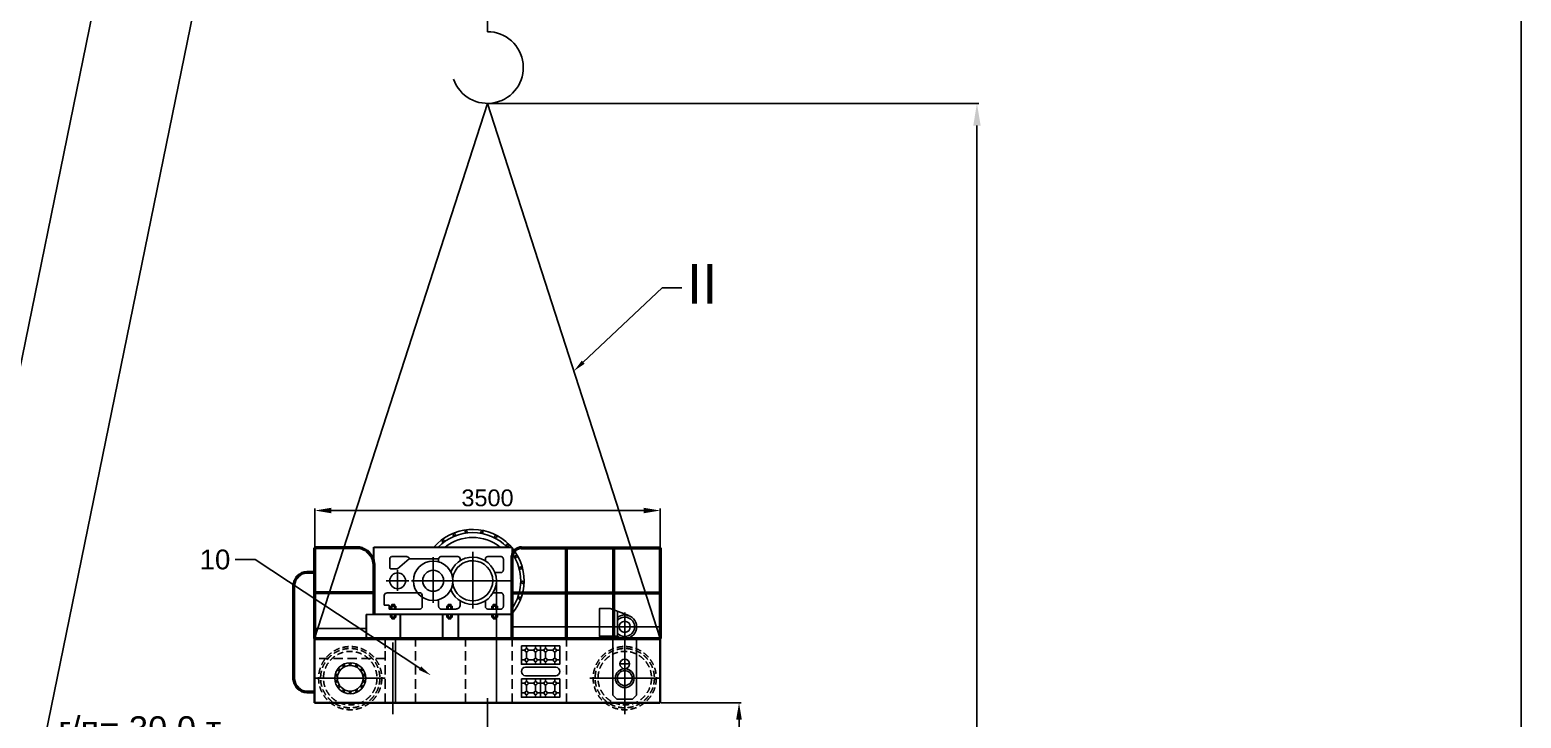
# Model space of a CAD drawing. Header units: millimetres. Extents: x 155577 to 993706, y -295114 to -113927.
# Drawn here: x 798394 to 813496, y -263860 to -256891 of the extents above; entities that cross this region are included whole.
import ezdxf
from ezdxf import colors
from ezdxf.entities.mleader import LeaderData, LeaderLine
from ezdxf.math import Vec2, Vec3

# ---------------------------------------------------------------- set-up
doc = ezdxf.new("R2010")
doc.units = ezdxf.units.MM
doc.linetypes.add('штриховая2', pattern=[9.525, 6.35, -3.175])
doc.layers.add('размер', color=84, linetype='Continuous', lineweight=18)
doc.styles.get("Standard").update_dxf_attribs({"font": 'arial.ttf'})
doc.dimstyles.new('ISO-25', dxfattribs={"dimtxt": 170, "dimasz": 170, "dimexe": 20, "dimexo": 10, "dimgap": 40, "dimtad": 1, "dimtxsty": 'Standard', "dimcen": 2.5, "dimadec": 0, "dimazin": 0, "dimtfac": 1, "dimtmove": 0, "dimatfit": 3, "dimfxl": 0, "dimarcsym": 0})

# ---------------------------------------------------------------- blocks, each defined once
blk = doc.blocks.new('*D58')
at = {"layer": 'Defpoints', "color": 0, "transparency": 16777216}
for p in [(804779, -261758), (801279, -263055), (804779, -263055)]:
    blk.add_point(p, dxfattribs=at)
at = {"layer": 'размер', "color": 0, "lineweight": -2, "transparency": 16777216}
for p, q in [((801279, -263045), (801279, -261738)), ((801449, -261758), (804609, -261758)), ((804779, -263045), (804779, -261738))]:
    blk.add_line(p, q, dxfattribs=at)
at = {"layer": 'размер', "color": 0, "transparency": 16777216}
for points in [[(801449, -261730), (801449, -261786), (801279, -261758)], [(804609, -261730), (804609, -261786), (804779, -261758)]]:
    blk.add_solid(points, dxfattribs=at)
at = {"layer": 'размер', "color": 0, "transparency": 16777216, "insert": (803029, -261631), "char_height": 170, "attachment_point": 5}
blk.add_mtext('3500', dxfattribs=at)
blk = doc.blocks.new('дв подъема')
at = {"lineweight": 30}
for p, q in [((122613, 19245), (124007, 19245)), ((122613, 18565), (122613, 19245)), ((124013, 19237), (124013, 18565)), ((122533, 18565), (122533, 18325)), ((124013, 18565), (122613, 18565)), ((122878, 18565), (122878, 18325)), ((123307, 18565), (123307, 18325)), ((123465, 18565), (123465, 18325)), ((124013, 18325), (124013, 18565)), ((122533, 18325), (124013, 18325))]:
    blk.add_line(p, q, dxfattribs=at)
for p, q in [((123613, 19197), (123613, 18625)), ((122773, 19128), (122773, 19036)), ((122949, 19149), (122793, 19149)), ((122853, 19027), (122970, 19128)), ((122970, 19128), (122970, 19136)), ((123268, 19128), (122970, 19128)), ((123213, 19144), (123213, 18682)), ((123268, 19128), (123268, 19097)), ((123462, 19151), (123292, 19151)), ((123485, 19108), (123485, 19128)), ((123742, 19108), (123742, 19128)), ((123765, 19151), (123900, 19151)), ((123924, 19128), (123924, 19011)), ((122968, 18905), (122737, 18905)), ((122781, 19027), (122853, 19027)), ((122853, 19012), (122853, 18803)), ((124013, 18905), (122992, 18905)), ((123900, 18987), (123839, 18987)), ((122718, 18657), (122718, 18755)), ((123079, 18783), (122748, 18783)), ((123103, 18643), (123103, 18759)), ((123900, 18783), (123820, 18783)), ((123924, 18643), (123924, 18759)), ((122767, 18657), (122718, 18657)), ((122767, 18619), (122767, 18657)), ((122767, 18619), (123079, 18619)), ((123268, 18643), (123268, 18712)), ((123447, 18619), (123292, 18619)), ((123487, 18662), (123487, 18701)), ((123742, 18643), (123742, 18702)), ((123765, 18619), (123900, 18619)), ((122613, 18565), (122533, 18565))]:
    blk.add_line(p, q)
for points in [[(122836, 18647), (122781, 18647), (122781, 18619), (122836, 18619)], [(123406, 18647), (123351, 18647), (123351, 18619), (123406, 18619)], [(123863, 18647), (123808, 18647), (123808, 18619), (123863, 18619)], [(122836, 18565), (122781, 18565), (122781, 18537), (122836, 18537)], [(123406, 18565), (123351, 18565), (123351, 18537), (123406, 18537)], [(123863, 18565), (123808, 18565), (123808, 18537), (123863, 18537)]]:
    blk.add_lwpolyline(points, close=True)
for points in [[(122822, 18619), (122822, 18665), (122795, 18665), (122795, 18619)], [(123392, 18619), (123392, 18665), (123365, 18665), (123365, 18619)], [(123849, 18619), (123849, 18665), (123822, 18665), (123822, 18619)], [(122795, 18565), (122795, 18520), (122822, 18520), (122822, 18565)], [(123365, 18565), (123365, 18520), (123392, 18520), (123392, 18565)], [(123822, 18565), (123822, 18520), (123849, 18520), (123849, 18565)]]:
    blk.add_lwpolyline(points)
for centre, radius in [((123427, 19369), 10.5), ((123546, 19404), 10.5), ((123707, 19399), 10.5), ((123846, 19352), 10.5), ((123314, 19308), 10.5), ((123964, 19264), 10.5), ((123213, 18905), 200), ((124053, 19150), 10.5), ((124100, 19034), 10.5), ((122853, 18905), 80), ((123213, 18905), 106), ((124119, 18889), 10.5), ((124088, 18730), 10.5)]:
    blk.add_circle(centre, radius)
for centre, radius, start, end in [((123613, 18905), 520, 320.2849, 139.1678), ((123613, 18905), 487, 44.3085, 135.6915), ((123613, 18905), 439, 50.7184, 129.2816), ((123613, 18905), 487, 325.2644, 34.7356), ((122798, 19125), 25, 102.8765, 172.6784), ((122784, 19038), 11.2, 192.1008, 254.6833), ((122947, 19122), 26.7, 31.5106, 86.3998), ((123294, 19126), 25.3, 94.3606, 176.3233), ((123613, 18905), 240, 202.3316, 157.6684), ((123613, 18905), 203, 186.9321, 173.0679), ((123460, 19126), 25.3, 3.6767, 85.6394), ((123767, 19126), 25.3, 94.3606, 176.3233), ((123898, 19126), 25.3, 3.6767, 85.6394), ((123898, 19013), 25.3, 274.3606, 356.3233), ((122749, 18752), 31, 91.9626, 174.6968), ((123077, 18758), 25.3, 3.6767, 94.3606), ((123898, 18758), 25.3, 3.6767, 94.3606), ((123077, 18644), 25.3, 274.3606, 356.3233), ((123294, 18644), 25.3, 183.6767, 265.6394), ((123446, 18660), 40.7, 271.5182, 2.7043), ((123767, 18644), 25.3, 183.6767, 265.6394), ((123898, 18644), 25.3, 274.3606, 356.3233)]:
    blk.add_arc(centre, radius, start, end)
blk = doc.blocks.new('подъмная тележка вид проф')
at = {"lineweight": 50}
for p, q in [((-3046, 1570), (-3500, 1570)), ((-3500, 1570), (-3500, 650)), ((-1408, 1570), (0, 1570)), ((-951, 650), (-950, 1570)), ((-471, 650), (-470, 1570)), ((0, 1570), (0, 650)), ((-2900, 1412), (-2900, 890)), ((-1500, 650), (-1500, 1487)), ((-3500, 1321), (-3579, 1321)), ((-3713, 1191), (-3713, 240)), ((-2900, 1115), (-3500, 1115)), ((0, 1110), (-1500, 1111)), ((-3500, 650), (0, 650)), ((-3579, 110), (-3500, 110))]:
    blk.add_line(p, q, dxfattribs=at)
for p, q in [((-1660, 1236), (-1660, 0)), ((-320, 883), (-509, 954)), ((-1500, 650), (-1500, 770)), ((-1500, 770), (0, 770)), ((-480, 650), (-480, 78)), ((-240, 650), (-240, 78)), ((-1406, 532), (-1371, 532)), ((-1354, 576), (-1354, 549)), ((-1354, 515), (-1354, 451)), ((-1338, 532), (-1280, 532)), ((-1263, 576), (-1263, 549)), ((-1263, 515), (-1263, 451)), ((-1246, 532), (-1178, 532)), ((-1212, 576), (-1212, 391)), ((-1161, 576), (-1161, 549)), ((-1161, 515), (-1161, 451)), ((-1144, 532), (-1086, 532)), ((-1069, 576), (-1069, 549)), ((-1069, 515), (-1069, 451)), ((-1053, 532), (-1018, 532)), ((-1406, 434), (-1371, 434)), ((-1354, 418), (-1354, 391)), ((-1338, 434), (-1280, 434)), ((-1263, 418), (-1263, 391)), ((-1246, 434), (-1178, 434)), ((-1161, 418), (-1161, 391)), ((-1144, 434), (-1086, 434)), ((-1069, 418), (-1069, 391)), ((-1053, 434), (-1018, 434)), ((-409, 394), (-311, 394)), ((-3494, 250), (-2786, 250)), ((-1406, 198), (-1371, 198)), ((-1354, 242), (-1354, 215)), ((-1354, 181), (-1354, 117)), ((-1338, 198), (-1280, 198)), ((-1263, 242), (-1263, 215)), ((-1263, 181), (-1263, 117)), ((-1246, 198), (-1178, 198)), ((-1212, 242), (-1212, 57)), ((-1161, 242), (-1161, 215)), ((-1161, 181), (-1161, 117)), ((-1144, 198), (-1086, 198)), ((-1069, 242), (-1069, 215)), ((-1069, 181), (-1069, 117)), ((-1053, 198), (-1018, 198)), ((-714, 250), (-6, 250)), ((-240, 250), (-240, 78)), ((-1406, 101), (-1371, 101)), ((-1354, 84), (-1354, 57)), ((-1338, 101), (-1280, 101)), ((-1263, 84), (-1263, 57)), ((-1246, 101), (-1178, 101)), ((-1161, 84), (-1161, 57)), ((-1144, 101), (-1086, 101)), ((-1069, 84), (-1069, 57)), ((-1053, 101), (-1018, 101)), ((-440, 38), (-480, 78)), ((-440, 38), (-280, 38)), ((-280, 38), (-240, 78))]:
    blk.add_line(p, q)
at = {"lineweight": 35}
for p, q in [((-3500, 650), (-3500, 0)), ((0, 650), (0, 0)), ((-3500, 0), (0, 0))]:
    blk.add_line(p, q, dxfattribs=at)
at = {"linetype": 'штриховая2', "ltscale": 15}
for p, q in [((-2786, 0), (-2786, 650)), ((-2786, 650), (-2786, 450)), ((-2479, 0), (-2479, 650)), ((-1972, 0), (-1972, 650)), ((-1500, 0), (-1500, 650)), ((-951, 0), (-951, 650)), ((-2786, 450), (-3500, 450))]:
    blk.add_line(p, q, dxfattribs=at)
at = {"ltscale": 15}
blk.add_line((-2683, 0), (-2683, 650), dxfattribs=at)
for points in [[(-434, 926), (-434, 675), (-617, 675), (-617, 954), (-509, 954)], [(-1406, 318), (-1406, 318)], [(-1366, 362), (-1058, 362)], [(-1018, 318), (-1018, 318)], [(-978, 318), (-978, 318)], [(-1059, 274), (-1364, 274)]]:
    blk.add_lwpolyline(points)
for points in [[(-3500, 754), (-2980, 754), (-2980, 650), (-3500, 650)], [(-1406, 576), (-1018, 576), (-1018, 391), (-1406, 391)], [(-1406, 242), (-1018, 242), (-1018, 57), (-1406, 57)]]:
    blk.add_lwpolyline(points, close=True)
for centre, radius in [((-360, 770), 56.2), ((-1354, 532), 16.8), ((-1263, 532), 16.8), ((-1161, 532), 16.8), ((-1069, 532), 16.8), ((-3140, 249), 157), ((-3140, 249), 130), ((-3256, 334), 9.24), ((-3204, 376), 9.24), ((-3140, 391), 9.24), ((-3076, 376), 9.24), ((-3024, 334), 9.24), ((-1354, 434), 16.8), ((-1263, 434), 16.8), ((-1161, 434), 16.8), ((-1069, 434), 16.8), ((-360, 250), 95.3), ((-360, 250), 75.2), ((-360, 394), 48.6), ((-3280, 280), 9.24), ((-3280, 220), 9.24), ((-3256, 166), 9.24), ((-3024, 166), 9.24), ((-3000, 280), 9.24), ((-3000, 220), 9.24), ((-1354, 198), 16.8), ((-1263, 198), 16.8), ((-1161, 198), 16.8), ((-1069, 198), 16.8), ((-3204, 124), 9.24), ((-3140, 109), 9.24), ((-3076, 124), 9.24), ((-1354, 101), 16.8), ((-1263, 101), 16.8), ((-1161, 101), 16.8), ((-1069, 101), 16.8)]:
    blk.add_circle(centre, radius)
at = {"linetype": 'штриховая2', "ltscale": 10}
for centre, radius in [((-3140, 250), 320), ((-3140, 250), 320), ((-3140, 250), 300), ((-3140, 250), 271), ((-360, 250), 320), ((-360, 250), 320), ((-360, 250), 300), ((-360, 250), 271)]:
    blk.add_circle(centre, radius, dxfattribs=at)
at = {"lineweight": 50}
for centre, radius, start, end in [((-3078, 1394), 179, 5.7059, 79.8894), ((-1407, 1476), 93.6, 89.4652, 175.342), ((-3571, 1178), 143, 93.5257, 174.9871), ((-3571, 253), 143, 185.0129, 266.4743)]:
    blk.add_arc(centre, radius, start, end, dxfattribs=at)
for centre, radius, start, end in [((-360, 770), 120, 232.1713, 127.8287), ((-360, 770), 98.2, 221.4578, 138.5422), ((-1362, 318), 44, 95.0366, 266.8159), ((-1062, 318), 44, 273.1841, 84.9634)]:
    blk.add_arc(centre, radius, start, end)
blk.add_blockref('дв подъема', (-125513, -17669))
blk = doc.blocks.new('стрела ДЭК -50 30 м')
for p, q in [((307292, 19005), (312744, 48506)), ((311398, 46721), (307108, 23514))]:
    blk.add_line(p, q)
blk = doc.blocks.new('*D84')
at = {"layer": 'Defpoints', "color": 0, "transparency": 16777216}
for p in [(804779, -263705), (804419, -264755), (805576, -264755)]:
    blk.add_point(p, dxfattribs=at)
at = {"layer": 'размер', "color": 0, "lineweight": -2, "transparency": 16777216}
for p, q in [((804789, -263705), (805596, -263705)), ((805576, -263875), (805576, -264585)), ((804429, -264755), (805596, -264755))]:
    blk.add_line(p, q, dxfattribs=at)
at = {"layer": 'размер', "color": 0, "transparency": 16777216}
for points in [[(805547, -263875), (805604, -263875), (805576, -263705)], [(805547, -264585), (805604, -264585), (805576, -264755)]]:
    blk.add_solid(points, dxfattribs=at)
at = {"layer": 'размер', "color": 0, "transparency": 16777216, "insert": (805449, -264230), "char_height": 170, "attachment_point": 5, "rotation": 90}
blk.add_mtext('1050', dxfattribs=at)
blk = doc.blocks.new('*D85')
at = {"layer": 'Defpoints', "color": 0, "transparency": 16777216}
for p in [(803029, -263705), (795029, -264198), (795029, -268815)]:
    blk.add_point(p, dxfattribs=at)
at = {"layer": 'размер', "color": 0, "lineweight": -2, "transparency": 16777216}
for p, q in [((803029, -263715), (803029, -264218)), ((795029, -268805), (795029, -264178)), ((802804, -264198), (795254, -264198))]:
    blk.add_line(p, q, dxfattribs=at)
at = {"layer": 'размер', "color": 0, "transparency": 16777216}
for points in [[(795254, -264160), (795254, -264235), (795029, -264198)], [(802804, -264160), (802804, -264235), (803029, -264198)]]:
    blk.add_solid(points, dxfattribs=at)
at = {"layer": 'размер', "color": 0, "transparency": 16777216, "insert": (798844, -263968), "char_height": 170, "attachment_point": 5}
blk.add_mtext('{\\H1.4706x;R=8.0    г/п= 30.0 т}', dxfattribs=at)
blk = doc.blocks.new('A4')
blk.add_line((839385.34, -1948.12), (839385.34, -2235.12))
blk = doc.blocks.new('ГАК ДЭКа')
blk.add_line((284780, 30287), (284780, 29857))
blk.add_circle((284780, 30387), 100)
blk.add_arc((284780, 29494), 363, 198.8478, 90)
blk = doc.blocks.new('*D158')
at = {"layer": 'Defpoints', "color": 0, "transparency": 16777216}
for p in [(803029, -257636), (807590, -273121), (807985, -273121)]:
    blk.add_point(p, dxfattribs=at)
at = {"layer": 'размер', "color": 0, "lineweight": -2, "transparency": 16777216}
for p, q in [((803039, -257636), (808005, -257636)), ((807985, -257861), (807985, -272896)), ((807600, -273121), (808005, -273121))]:
    blk.add_line(p, q, dxfattribs=at)
at = {"layer": 'размер', "color": 0, "transparency": 16777216}
for points in [[(807948, -257861), (808023, -257861), (807985, -257636)], [(807948, -272896), (808023, -272896), (807985, -273121)]]:
    blk.add_solid(points, dxfattribs=at)
at = {"layer": 'размер', "color": 0, "transparency": 16777216, "insert": (807783, -265378), "char_height": 170, "attachment_point": 5, "rotation": 90}
blk.add_mtext('высота подъема 15.5м', dxfattribs=at)

msp = doc.modelspace()

# ---------------------------------------------------------------- linework, layer by layer
for p, q in [((803028.781, -257636.213), (801278.781, -263055.177)), ((803028.781, -257636.213), (804778.781, -263055.177)), ((804418.781, -263818.352), (804418.781, -262789.628)), ((802068.781, -263818.352), (802068.781, -263093.303))]:
    msp.add_line(p, q)
at = {"color": 70}
msp.add_line((803028.781, -263658.597), (803028.781, -263705.177), dxfattribs=at)

# ---------------------------------------------------------------- block references
at = {"color": 4, "xscale": 148.5, "yscale": 148.5, "zscale": 148.5}
msp.add_blockref('A4', (-123835227.261, 49729.164), dxfattribs=at)
at = {"rotation": 358.9123885206689}
msp.add_blockref('стрела ДЭК -50 30 м', (489481.42, -284415.333), dxfattribs=at)
for name, p in [('ГАК ДЭКа', (518248.701, -286767.042)), ('подъмная тележка вид проф', (804778.781, -263705.177))]:
    msp.add_blockref(name, p)

# ---------------------------------------------------------------- dimensions: what is measured, and where the dimension line sits
at = {"layer": 'размер'}
dim = msp.add_linear_dim(base=(807985.414, -273120.717), p1=(803028.781, -257636.213), p2=(807589.627, -273120.717), angle=90, text='высота подъема 15.5м', dimstyle='ISO-25', override={"dimasz": 225, "dimgap": 100}, dxfattribs=at)
dim.commit()
dim.dimension.update_dxf_attribs({"geometry": '*D158', "text_midpoint": (807782.614, -265378.465)})
dim = msp.add_linear_dim(base=(804778.781, -261757.978), p1=(801278.781, -263055.177), p2=(804778.781, -263055.177), dimstyle='ISO-25', dxfattribs=at)
dim.commit()
dim.dimension.update_dxf_attribs({"geometry": '*D58', "text_midpoint": (803028.781, -261631.123)})
dim = msp.add_linear_dim(base=(795028.781, -264197.596), p1=(803028.781, -263705.177), p2=(795028.781, -268815.112), text='{\\H1.4706x;R=8.0    г/п= 30.0 т}', dimstyle='ISO-25', override={"dimasz": 225, "dimgap": 100}, dxfattribs=at)
dim.commit()
dim.dimension.update_dxf_attribs({"geometry": '*D85', "text_midpoint": (798843.838, -264197.596), "dimtype": 160})
dim = msp.add_linear_dim(base=(805575.736, -264754.717), p1=(804778.781, -263705.177), p2=(804418.781, -264754.717), angle=90, dimstyle='ISO-25', override={"dimdec": 0}, dxfattribs=at)
dim.commit()
dim.dimension.update_dxf_attribs({"geometry": '*D84', "text_midpoint": (805448.938, -264229.947)})

# ---------------------------------------------------------------- leaders
ml = msp.add_multileader_mtext('Standard')
ml.set_content('II', color=256)
ml.set_leader_properties()
ml.build(insert=Vec2(0, 0))
ml.multileader.update_dxf_attribs({"dogleg_length": 200, "arrow_head_size": 130})
ctx = ml.context
ctx.base_point, ctx.char_height, ctx.arrow_head_size, ctx.landing_gap_size, ctx.plane_origin = Vec3(804996.915, -259502.118), 400, 130, 50, Vec3(803903.781, -260345.695)
notes = []
notes.append((ctx, [(0, (1, 1, 0), (804796.915, -259502.118), (1, 0), 200, [(0, [(803903.781, -260345.695)], 0, [])])]))
ctx.mtext.insert, ctx.mtext.width, ctx.mtext.flow_direction = Vec3(805046.915, -259262.118), 138.27447, 5
ml = msp.add_multileader_mtext('Standard', dxfattribs=at)
ml.set_content('10', color=256)
ml.set_leader_properties()
ml.build(insert=Vec2(0, 0))
ml.multileader.update_dxf_attribs({"dogleg_length": 200, "arrow_head_size": 130})
ctx = ml.context
ctx.base_point, ctx.char_height, ctx.arrow_head_size, ctx.landing_gap_size, ctx.plane_origin = Vec3(800107.868, -262255.449), 200, 130, 50, Vec3(802453.933, -263425.592)
ctx.text_align_type = 2
notes.append((ctx, [(0, (1, 1, 0), (800674.853, -262255.449), (-1, 0), 200, [(0, [(802453.933, -263425.592)], 0, [])])]))
ctx.mtext.insert, ctx.mtext.alignment, ctx.mtext.flow_direction = Vec3(800424.853, -262153.744), 3, 5
for ctx, leaders in notes:
    for number, flags, end, landing, length, lines in leaders:
        leader = LeaderData()
        leader.index, (leader.has_last_leader_line, leader.has_dogleg_vector, leader.attachment_direction) = number, flags
        leader.last_leader_point, leader.dogleg_vector, leader.dogleg_length = Vec3(end), Vec3(landing), length
        for number, points, colour, breaks in lines:
            line = LeaderLine()
            line.index, line.vertices, line.color, line.breaks = number, Vec3.list(points), colors.encode_raw_color(colour), breaks
            leader.lines.append(line)
        ctx.leaders.append(leader)

doc.saveas('drawing.dxf')
